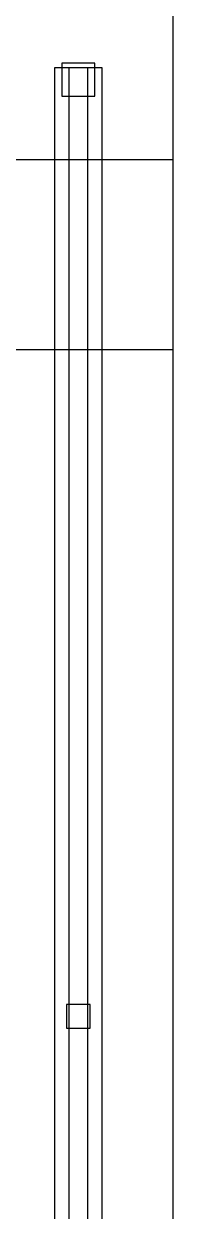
# Model space of a CAD drawing. Extents: x -23.2 to 18.8, y -18.4 to 11.3.
# Drawn here: x 0.566 to 0.724, y -2.285 to -1.033 of the extents above; entities that cross this region are included whole.
import ezdxf

# ---------------------------------------------------------------- set-up
doc = ezdxf.new("R2010")
doc.units = 0
for name, color, linetype in [('LOSAS', 3, 'Continuous'), ('RAILING', 8, 'Continuous'), ('VIGAS', 5, 'Continuous')]:
    doc.layers.add(name, color=color, linetype=linetype)

msp = doc.modelspace()

# ---------------------------------------------------------------- linework, layer by layer
at = {"layer": 'LOSAS'}
msp.add_line((0.7238, -4.1262), (0.7238, 0.1709), dxfattribs=at)
at = {"layer": 'RAILING'}
for p, q in [((0.6414, -1.0747), (0.6063, -1.0747)), ((0.6063, -1.0747), (0.6063, -1.1095)), ((0.6414, -1.1095), (0.6414, -1.0747)), ((0.6488, -1.0796), (0.5988, -1.0796)), ((0.5988, -1.0796), (0.5988, -4.1262)), ((0.6338, -1.0796), (0.6138, -1.0796)), ((0.6138, -1.0796), (0.6138, -4.1262)), ((0.6338, -1.0796), (0.6138, -1.0796)), ((0.6138, -1.0796), (0.6138, -4.1262)), ((0.6338, -1.0796), (0.6138, -1.0796)), ((0.6138, -1.0796), (0.6138, -4.1262)), ((0.6338, -1.0796), (0.6138, -1.0796)), ((0.6138, -1.0796), (0.6138, -4.1262)), ((0.6338, -1.0796), (0.6138, -1.0796)), ((0.6138, -1.0796), (0.6138, -4.1262)), ((0.6338, -1.0796), (0.6138, -1.0796)), ((0.6138, -1.0796), (0.6138, -4.1262)), ((0.6338, -4.1262), (0.6338, -1.0796)), ((0.6338, -4.1262), (0.6338, -1.0796)), ((0.6338, -4.1262), (0.6338, -1.0796)), ((0.6338, -4.1262), (0.6338, -1.0796)), ((0.6338, -4.1262), (0.6338, -1.0796)), ((0.6338, -4.1262), (0.6338, -1.0796)), ((0.6488, -4.1262), (0.6488, -1.0796)), ((0.6063, -1.1095), (0.6414, -1.1095)), ((0.6363, -2.0671), (0.6113, -2.0671)), ((0.6113, -2.0671), (0.6113, -2.0921)), ((0.6363, -2.0921), (0.6363, -2.0671)), ((0.6113, -2.0921), (0.6363, -2.0921))]:
    msp.add_line(p, q, dxfattribs=at)
at = {"layer": 'VIGAS'}
for p, q in [((0.7238, -4.1165), (0.7238, 0.0209)), ((0.7238, -1.1766), (-4.7212, -1.1766)), ((0.7238, -1.3766), (0.7238, -1.1766)), ((-4.7212, -1.3766), (0.7238, -1.3766))]:
    msp.add_line(p, q, dxfattribs=at)

doc.saveas('drawing.dxf')
